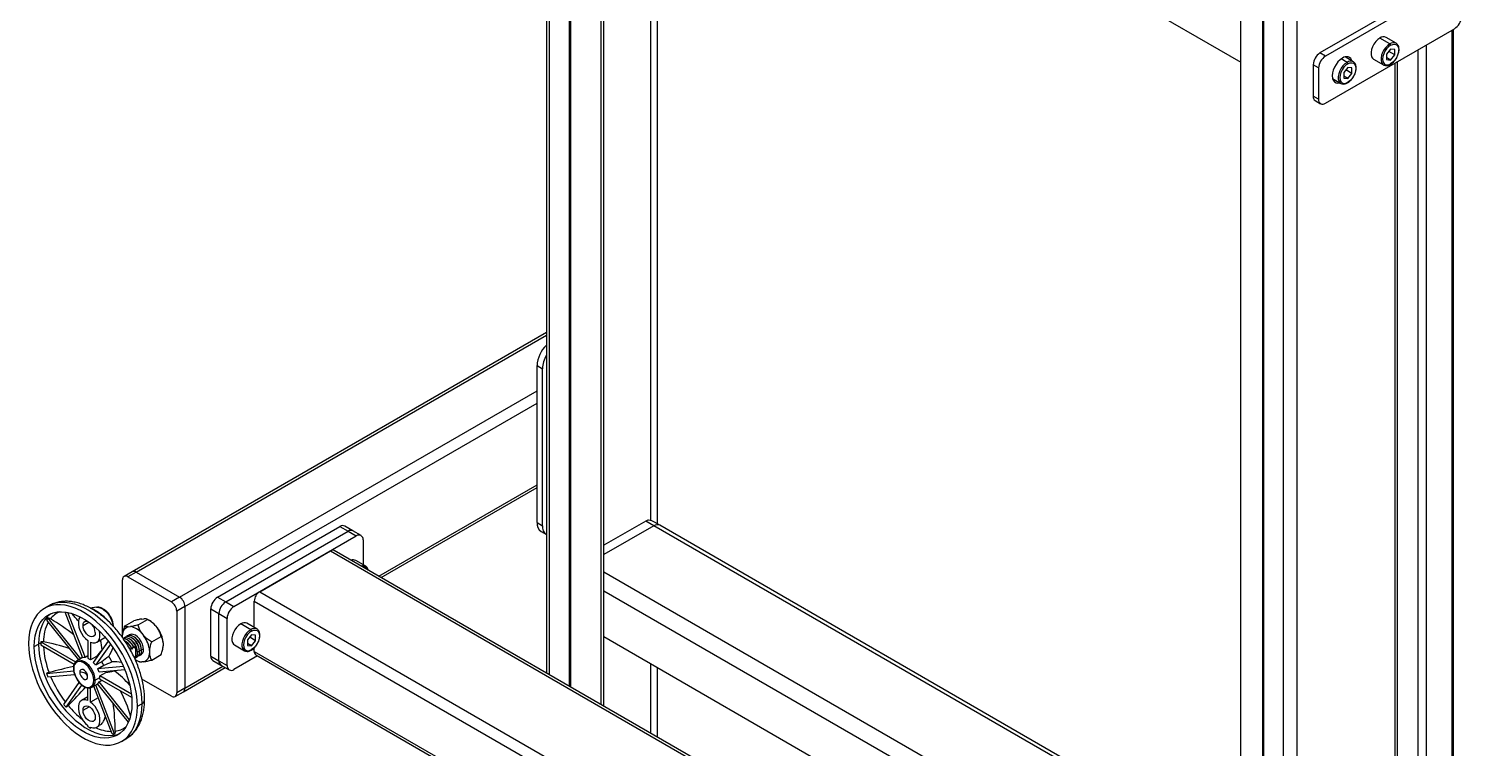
# Model space of a CAD drawing. Header units: millimetres. Extents: x 2 to 418, y 2 to 295.
# Drawn here: x 315.21 to 364.9, y 108.69 to 133.64 of the extents above; entities that cross this region are included whole.
import ezdxf

# ---------------------------------------------------------------- set-up
doc = ezdxf.new("R2010")
doc.units = ezdxf.units.MM

msp = doc.modelspace()

# ---------------------------------------------------------------- linework, layer by layer
at = {"color": 7, "linetype": 'Continuous', "lineweight": 25}
for p, q in [((333.16617, 225.87289), (333.16617, 111.30157)), ((335.06311, 110.20649), (335.06311, 224.77781)), ((335.15871, 110.1513), (335.15871, 224.72263)), ((357.24777, 104.46303), (357.24777, 219.03418)), ((335.15871, 145.2252), (357.24777, 132.47346)), ((364.47078, 135.37953), (359.99244, 132.79423)), ((364.65934, 135.27067), (360.181, 132.68538)), ((360.181, 131.0523), (364.65934, 133.63759)), ((362.41546, 133.10984), (362.06662, 133.31122)), ((362.63211, 133.13129), (362.28327, 133.33267)), ((364.62364, 102.74114), (364.62364, 133.61698)), ((360.181, 132.68538), (359.99244, 132.79423)), ((360.92307, 132.62114), (360.9075, 132.66449)), ((362.44374, 132.92825), (362.30232, 132.75232)), ((362.30232, 132.75232), (362.30232, 132.56375)), ((362.58516, 132.72703), (362.37809, 132.84657)), ((362.58516, 132.9156), (362.44374, 132.92825)), ((362.44374, 132.5511), (362.58516, 132.72703)), ((362.58516, 132.72703), (362.58516, 132.9156)), ((359.9453, 132.27713), (359.75674, 132.38598)), ((359.75674, 132.38598), (359.75674, 131.29726)), ((359.9453, 132.27713), (359.9453, 131.18841)), ((360.95882, 132.28873), (360.8174, 132.1128)), ((361.14718, 132.49177), (360.86217, 132.6563)), ((361.10024, 132.08751), (360.89316, 132.20705)), ((361.10024, 132.27608), (360.95882, 132.28873)), ((361.10024, 132.08751), (361.10024, 132.27608)), ((361.84997, 132.58209), (362.19881, 132.38071)), ((362.19881, 132.38071), (362.2052, 132.37724)), ((362.44374, 132.5511), (362.30232, 132.63274)), ((362.30232, 132.56375), (362.44374, 132.5511)), ((362.68279, 106.3636), (362.68279, 132.49655)), ((360.42887, 131.90573), (360.71388, 131.74119)), ((360.44445, 131.86238), (360.48978, 131.87057)), ((360.71388, 131.74119), (360.72027, 131.73772)), ((360.8174, 132.1128), (360.8174, 131.92423)), ((360.95882, 131.91158), (360.8174, 131.99322)), ((360.8174, 131.92423), (360.95882, 131.91158)), ((360.95882, 131.91158), (361.10024, 132.08751)), ((359.9453, 131.18841), (359.75674, 131.29726)), ((359.82578, 131.14465), (360.01435, 131.03579)), ((333.16617, 123.10849), (318.79978, 114.81495)), ((332.83954, 121.95911), (333.0281, 121.85025)), ((332.83954, 116.5155), (332.83954, 121.95911)), ((333.0281, 116.40665), (333.0281, 121.85025)), ((327.43354, 114.61095), (332.83954, 117.73176)), ((321.76153, 113.93083), (326.00417, 116.38005)), ((326.00417, 116.38005), (326.28701, 116.21677)), ((326.45367, 116.23327), (326.17082, 116.39655)), ((332.83954, 116.5155), (333.0281, 116.40665)), ((336.61077, 116.56964), (335.15871, 115.73138)), ((336.89362, 116.40636), (335.15871, 115.40482)), ((336.89362, 116.40636), (336.61077, 116.56964)), ((337.0936, 116.42616), (336.91646, 116.52842)), ((357.24777, 104.79141), (337.0936, 116.42616)), ((322.04437, 113.76755), (326.28701, 116.21677)), ((322.32722, 113.60426), (326.56986, 116.05349)), ((326.28701, 116.21677), (326.56986, 116.05349)), ((326.73651, 116.06999), (326.45367, 116.23327)), ((326.80556, 115.91738), (326.80556, 115.05692)), ((332.97764, 116.21027), (333.16617, 116.10143)), ((323.22288, 114.12132), (325.67419, 115.53643)), ((325.67419, 115.53643), (350.84719, 101.00436)), ((350.92529, 101.04945), (325.80751, 115.54963)), ((318.79978, 114.81495), (318.51694, 114.65167)), ((318.9331, 114.80175), (318.65026, 114.63847)), ((318.9331, 114.80175), (320.4416, 113.93092)), ((326.89964, 115.00261), (326.5508, 115.20399)), ((318.4617, 112.62281), (318.4617, 114.52958)), ((318.65026, 114.63847), (320.15876, 113.76763)), ((320.4416, 113.93092), (320.15876, 113.76763)), ((321.76153, 113.93083), (322.04437, 113.76755)), ((323.03432, 112.87983), (323.03432, 113.79472)), ((323.22288, 114.12132), (348.39589, 99.58926)), ((315.91376, 113.63392), (315.7614, 113.54597)), ((315.9068, 113.62986), (315.91376, 113.63392)), ((316.46493, 113.41982), (317.08182, 111.82985)), ((316.55475, 113.40606), (317.16347, 111.83715)), ((317.56708, 113.57925), (317.34552, 113.55402)), ((320.63016, 113.60432), (320.34732, 113.44103)), ((320.34732, 113.44103), (320.34732, 110.61036)), ((320.63016, 113.60432), (320.63016, 110.77364)), ((321.52583, 113.52258), (321.80867, 113.3593)), ((321.52583, 111.8895), (321.52583, 113.52258)), ((321.80867, 113.3593), (322.09151, 113.19602)), ((321.80867, 111.72622), (321.80867, 113.3593)), ((322.04437, 113.76755), (322.32722, 113.60426)), ((315.82817, 113.13546), (316.9394, 111.7531)), ((315.87531, 113.20253), (317.00843, 111.79294)), ((318.53241, 112.92508), (318.86239, 113.11557)), ((318.65777, 112.90179), (318.73703, 112.90888)), ((319.00381, 112.96723), (319.3338, 113.15772)), ((319.12918, 113.17392), (319.20844, 113.18101)), ((319.40459, 113.11684), (319.33389, 113.15767)), ((319.60058, 112.95463), (319.67984, 112.85603)), ((322.09151, 111.56293), (322.09151, 113.19602)), ((322.91176, 112.80406), (322.56292, 113.00544)), ((323.12841, 112.82552), (322.77957, 113.0269)), ((315.39757, 112.21619), (315.54993, 112.30415)), ((315.62664, 112.38331), (316.83766, 111.6842)), ((317.25962, 112.42388), (317.25962, 111.81139)), ((317.3539, 112.36945), (317.3539, 111.75696)), ((317.96945, 112.41073), (317.45005, 111.67171)), ((318.04894, 112.30608), (317.5317, 111.57014)), ((317.5734, 112.36684), (317.85481, 112.5293)), ((318.4617, 112.53435), (318.4617, 112.62281)), ((318.59138, 112.3863), (318.55603, 112.40671)), ((318.66209, 112.42712), (318.62674, 112.44753)), ((318.7328, 112.46794), (318.69745, 112.48836)), ((318.80351, 112.50876), (318.76816, 112.52918)), ((318.87422, 112.54958), (318.83887, 112.57)), ((318.93315, 112.59721), (318.90958, 112.61082)), ((319.12918, 112.68249), (319.20844, 112.5839)), ((319.47522, 112.3808), (319.8052, 112.5713)), ((319.87591, 112.35068), (319.87591, 112.24499)), ((322.94004, 112.62247), (322.79862, 112.44655)), ((322.79862, 112.44655), (322.79862, 112.25797)), ((322.94004, 112.24533), (322.79862, 112.32697)), ((323.08146, 112.42126), (322.87439, 112.5408)), ((323.08146, 112.60983), (322.94004, 112.62247)), ((322.94004, 112.24533), (323.08146, 112.42126)), ((323.08146, 112.42126), (323.08146, 112.60983)), ((335.15871, 112.56357), (353.21927, 102.13743)), ((315.62664, 112.27444), (316.78685, 111.60467)), ((317.08009, 111.83431), (316.87929, 111.71839)), ((317.25962, 111.89265), (317.16347, 111.83715)), ((317.56603, 111.87943), (317.3539, 111.75696)), ((318.87418, 111.87169), (318.86567, 111.8502)), ((318.88542, 111.80922), (318.90953, 111.82327)), ((318.90953, 112.25534), (318.90953, 111.82327)), ((318.98024, 111.99848), (318.98024, 112.0393)), ((319.05095, 112.0393), (318.98024, 112.0393)), ((319.05095, 112.0393), (319.05095, 112.08012)), ((319.12167, 112.08012), (319.05095, 112.08012)), ((319.12167, 112.08012), (319.12167, 112.12095)), ((319.19238, 112.12095), (319.12167, 112.12095)), ((319.19238, 112.12095), (319.19238, 112.14816)), ((319.40451, 112.07854), (319.40451, 111.97285)), ((319.47522, 111.75223), (319.8052, 111.94273)), ((321.52583, 111.8895), (321.80867, 111.72622)), ((323.14479, 111.8988), (322.32722, 111.42682)), ((322.34627, 112.27632), (322.69511, 112.07494)), ((322.69511, 112.07494), (322.7015, 112.07147)), ((322.79862, 112.25797), (322.94004, 112.24533)), ((323.03432, 112.05277), (323.03432, 112.17437)), ((323.08956, 111.93068), (346.66251, 98.3223)), ((315.82817, 111.28961), (316.77015, 111.37384)), ((316.87929, 111.71839), (316.87163, 111.71371)), ((317.74383, 111.6926), (317.5317, 111.57014)), ((317.60208, 111.44823), (317.81421, 111.57069)), ((318.49797, 111.52833), (317.60208, 111.44823)), ((318.54885, 111.40717), (317.64922, 111.32673)), ((317.67498, 111.20083), (317.88712, 111.32329)), ((318.93303, 111.75096), (319.00373, 111.71013)), ((319.20844, 111.69388), (319.12918, 111.68679)), ((320.57492, 110.65155), (322.02493, 111.48862)), ((321.59488, 111.73688), (321.87772, 111.5736)), ((321.80867, 111.72622), (322.09151, 111.56293)), ((321.87772, 111.5736), (322.16056, 111.41032)), ((315.87531, 111.16811), (316.80127, 111.25091)), ((316.42588, 110.2145), (316.9603, 110.97488)), ((316.50753, 110.11293), (317.0508, 110.88592)), ((317.40425, 110.80904), (317.60509, 110.92499)), ((317.40425, 110.80904), (317.4119, 110.81373)), ((318.10599, 109.19015), (317.46441, 110.84377)), ((317.513, 111.04941), (317.67799, 111.14466)), ((318.18764, 109.19745), (317.53343, 110.88362)), ((318.67053, 109.59959), (317.60208, 110.92873)), ((317.64922, 110.9958), (317.74538, 111.05131)), ((318.70351, 109.68427), (317.64922, 110.9958)), ((318.77177, 110.56767), (317.67498, 111.20083)), ((318.78365, 110.45194), (317.67498, 111.09196)), ((320.15876, 110.50147), (319.13797, 111.09076)), ((317.25962, 110.4778), (317.04011, 110.35108)), ((317.25962, 110.34848), (317.25962, 110.78551)), ((317.3539, 110.29405), (317.3539, 110.79025)), ((317.61844, 110.44677), (317.3539, 110.29405)), ((320.29208, 110.48827), (320.57492, 110.65155)), ((320.63016, 110.77364), (320.34732, 110.61036)), ((318.98024, 110.14796), (319.13261, 110.23592)), ((317.25962, 109.44604), (317.25962, 109.48433)), ((317.3539, 109.39162), (317.3539, 109.4299)), ((317.5734, 109.4273), (317.65439, 109.47405)), ((318.42785, 108.92704), (318.58021, 109.015)), ((318.58717, 109.01906), (318.58021, 109.015))]:
    msp.add_line(p, q, dxfattribs=at)
at = {"color": 8, "linetype": 'Continuous', "lineweight": 25}
for p, q in [((333.2638, 225.81653), (333.2638, 111.24521)), ((333.95029, 225.42023), (333.95029, 110.84891)), ((333.9948, 225.39454), (333.9948, 110.82321)), ((359.19105, 220.15602), (359.19105, 107.49027)), ((358.71965, 219.88388), (358.71965, 105.31273)), ((357.99581, 219.46602), (357.99581, 104.89487)), ((358.03316, 219.48758), (358.03316, 104.91643)), ((336.77576, 144.29169), (336.77576, 116.58774)), ((337.01147, 144.15563), (337.01147, 116.47358)), ((364.56506, 133.58316), (364.56506, 102.7489)), ((363.38655, 132.90282), (363.38655, 105.73959)), ((363.66939, 133.0661), (363.66939, 102.25526)), ((360.93053, 132.47032), (360.7259, 132.58845)), ((362.58516, 132.44019), (362.58516, 106.41996)), ((318.9331, 114.80175), (333.16617, 123.01832)), ((320.4416, 113.93092), (332.83954, 121.08809)), ((320.63016, 113.60432), (332.83954, 120.65264)), ((327.35541, 114.65605), (332.83954, 117.82197)), ((357.24777, 104.65615), (336.89362, 116.40636)), ((355.15229, 103.25334), (335.15871, 114.79539)), ((323.03432, 113.79472), (348.01873, 99.37153)), ((354.58656, 102.92675), (335.15871, 114.14221)), ((317.09463, 112.9512), (317.29496, 113.06685)), ((323.03432, 112.05277), (346.71466, 98.3824)), ((320.63016, 110.77364), (321.9468, 111.53372)), ((336.77576, 111.63006), (336.77576, 109.21779)), ((337.01147, 111.49399), (337.01147, 109.08173)), ((317.09463, 110.01165), (317.30679, 110.13413))]:
    msp.add_line(p, q, dxfattribs=at)
at = {"color": 7, "linetype": 'Continuous', "lineweight": 25, "flags": 128}
for points in [[(362.06662, 133.31122), (361.99329, 133.2586), (361.92422, 133.18848), (361.86343, 133.10493), (361.81444, 133.01281), (361.78012, 132.91746), (361.76244, 132.82443), (361.76244, 132.73913), (361.78012, 132.66652), (361.81444, 132.6108), (361.84997, 132.58209)], [(362.44374, 133.06085), (362.37176, 133.00835), (362.30468, 132.93754), (362.24707, 132.85324), (362.20287, 132.76121), (362.17509, 132.66771), (362.16561, 132.57911), (362.17509, 132.50146), (362.20287, 132.44004), (362.24707, 132.39904), (362.30468, 132.38125), (362.37176, 132.38789), (362.44374, 132.4185)], [(362.44374, 133.06085), (362.51573, 133.09146), (362.58281, 133.0981), (362.64041, 133.08031), (362.68461, 133.03931), (362.71239, 132.97789), (362.72187, 132.90023), (362.71239, 132.81164), (362.68461, 132.71814), (362.64041, 132.6261), (362.58281, 132.54181), (362.51573, 132.471), (362.44374, 132.4185)], [(360.77025, 132.61728), (360.69158, 132.56163), (360.61685, 132.48829), (360.54982, 132.40095), (360.49384, 132.30399), (360.45171, 132.20226), (360.42557, 132.10087), (360.4167, 132.00491), (360.42557, 131.91917), (360.45171, 131.84798), (360.49384, 131.79488), (360.54982, 131.76255), (360.61685, 131.75261), (360.67834, 131.76171)], [(360.95882, 132.42133), (360.88683, 132.36883), (360.81975, 132.29802), (360.76215, 132.21372), (360.71795, 132.12169), (360.69017, 132.02819), (360.68069, 131.93959), (360.69017, 131.86194), (360.71795, 131.80052), (360.76215, 131.75952), (360.81975, 131.74173), (360.88683, 131.74837), (360.95882, 131.77898)], [(360.95882, 132.42133), (361.0308, 132.45194), (361.09788, 132.45858), (361.15548, 132.44079), (361.19968, 132.39979), (361.22747, 132.33837), (361.23695, 132.26071), (361.22747, 132.17212), (361.19968, 132.07862), (361.15548, 131.98658), (361.09788, 131.90229), (361.0308, 131.83148), (360.95882, 131.77898)], [(318.98024, 110.14796), (318.97171, 110.35987), (318.94617, 110.57971), (318.90386, 110.80551), (318.84517, 111.03521), (318.77063, 111.26673), (318.68091, 111.49798), (318.57682, 111.72685), (318.45931, 111.95129), (318.32944, 112.16926), (318.18839, 112.37878), (318.03744, 112.57795), (317.87794, 112.76498), (317.71135, 112.93816), (317.53918, 113.09593), (317.36298, 113.23687), (317.18435, 113.35968), (317.0049, 113.46327), (316.82627, 113.5467), (316.65007, 113.6092), (316.4779, 113.65022), (316.31131, 113.66937), (316.15182, 113.6665), (316.00086, 113.64161), (315.85981, 113.59495), (315.72994, 113.52693), (315.61243, 113.43816), (315.50834, 113.32946), (315.41862, 113.2018), (315.34408, 113.05635), (315.28539, 112.89441), (315.24308, 112.71746), (315.21755, 112.5271), (315.20901, 112.32505)], [(315.39757, 112.21619), (315.40628, 112.40943), (315.43231, 112.59062), (315.4754, 112.75792), (315.5351, 112.90961), (315.61081, 113.04414), (315.70174, 113.16011), (315.80697, 113.25634), (315.92541, 113.33185), (316.05585, 113.38586), (316.19694, 113.41781), (316.34725, 113.42738), (316.50523, 113.41447), (316.66925, 113.3792), (316.83764, 113.32195), (317.00867, 113.24331), (317.18058, 113.14407), (317.35161, 113.02525), (317.52, 112.88808), (317.68402, 112.73396), (317.842, 112.56448), (317.99231, 112.38137), (318.1334, 112.18651), (318.26384, 111.9819), (318.38228, 111.76965), (318.48751, 111.55192), (318.57844, 111.33096), (318.65415, 111.10903), (318.71385, 110.8884), (318.75694, 110.67135), (318.78298, 110.4601), (318.79168, 110.25681)], [(317.56708, 113.57925), (317.57223, 113.57977), (317.57518, 113.58002)], [(316.99292, 113.25139), (316.98643, 113.24349), (316.95042, 113.17703), (316.93196, 113.09342), (316.93196, 112.99678), (316.95042, 112.89186), (316.98643, 112.78383), (317.03821, 112.67801), (317.10322, 112.57962), (317.17826, 112.49349), (317.25962, 112.42388)], [(317.09463, 112.9512), (317.10322, 113.01525), (317.1283, 113.0642), (317.16784, 113.09406), (317.21864, 113.10244), (317.25175, 113.09708)], [(317.51889, 112.70628), (317.5103, 112.64222), (317.48521, 112.59328), (317.44568, 112.56341), (317.39488, 112.55504), (317.33695, 112.56884), (317.27657, 112.6037), (317.21864, 112.65678), (317.16784, 112.7238), (317.1283, 112.79932), (317.10322, 112.87722), (317.09463, 112.9512)], [(322.56292, 113.00544), (322.48959, 112.95283), (322.42052, 112.88271), (322.35973, 112.79916), (322.31075, 112.70703), (322.27642, 112.61169), (322.25874, 112.51866), (322.25874, 112.43336), (322.27642, 112.36075), (322.31075, 112.30503), (322.34627, 112.27632)], [(322.94004, 112.75507), (323.01203, 112.78569), (323.07911, 112.79233), (323.13671, 112.77454), (323.18091, 112.73354), (323.20869, 112.67212), (323.21817, 112.59446), (323.20869, 112.50587), (323.18091, 112.41236), (323.13671, 112.32033), (323.07911, 112.23604), (323.01203, 112.16523), (322.94004, 112.11273)], [(315.20901, 112.32505), (315.21755, 112.11314), (315.24308, 111.89329), (315.28539, 111.6675), (315.34408, 111.4378), (315.41862, 111.20628), (315.50834, 110.97503), (315.61243, 110.74615), (315.72994, 110.52171), (315.85981, 110.30375), (316.00086, 110.09423), (316.15182, 109.89505), (316.31131, 109.70803), (316.4779, 109.53485), (316.65007, 109.37707), (316.82627, 109.23614), (317.0049, 109.11332), (317.18435, 109.00973), (317.36298, 108.92631), (317.53918, 108.86381), (317.71135, 108.82279), (317.87794, 108.80363), (318.03744, 108.80651), (318.18839, 108.83139), (318.32944, 108.87806), (318.45931, 108.94608), (318.57682, 109.03484), (318.68091, 109.14355), (318.77063, 109.2712), (318.84517, 109.41666), (318.90386, 109.5786), (318.94617, 109.75555), (318.97171, 109.94591), (318.98024, 110.14796)], [(317.3539, 112.36945), (317.43526, 112.34513), (317.51029, 112.34462), (317.5753, 112.36796), (317.62709, 112.41399), (317.66309, 112.48044), (317.68155, 112.56405), (317.68155, 112.6607), (317.66659, 112.75135)], [(318.90953, 112.25534), (318.86542, 112.32752), (318.81377, 112.39228), (318.75692, 112.44671), (318.6974, 112.48838), (318.63788, 112.51543), (318.58103, 112.52664), (318.52939, 112.5215), (318.48527, 112.50026)], [(318.83882, 112.21452), (318.7947, 112.2867), (318.74306, 112.35146), (318.68621, 112.40589), (318.62669, 112.44756), (318.56717, 112.47461), (318.51032, 112.48582), (318.4976, 112.48608)], [(319.05095, 112.0393), (319.04132, 112.1294), (319.01306, 112.22449), (318.96811, 112.31808), (318.90953, 112.4038), (318.84132, 112.47581), (318.76811, 112.5292), (318.69491, 112.56033), (318.62669, 112.56708), (318.56811, 112.549), (318.53592, 112.52314)], [(319.12167, 112.08012), (319.11203, 112.17022), (319.08377, 112.26531), (319.03882, 112.3589), (318.98024, 112.44462), (318.91203, 112.51663), (318.83882, 112.57002), (318.76562, 112.60115), (318.6974, 112.60791), (318.63882, 112.58982), (318.60663, 112.56396)], [(319.19238, 112.12095), (319.18274, 112.21104), (319.15448, 112.30613), (319.10953, 112.39972), (319.05095, 112.48544), (318.98274, 112.55745), (318.90953, 112.61084), (318.83633, 112.64197), (318.76811, 112.64873), (318.70953, 112.63064), (318.67734, 112.60478)], [(322.94004, 112.75507), (322.86806, 112.70257), (322.80098, 112.63177), (322.74338, 112.54747), (322.69918, 112.45544), (322.67139, 112.36194), (322.66191, 112.27334), (322.67139, 112.19569), (322.69918, 112.13427), (322.74338, 112.09326), (322.80098, 112.07548), (322.86806, 112.08212), (322.94004, 112.11273)], [(318.79168, 110.25681), (318.78298, 110.06358), (318.75694, 109.88238), (318.71385, 109.71508), (318.65415, 109.56339), (318.57844, 109.42887), (318.48751, 109.3129), (318.38228, 109.21666), (318.26384, 109.14115), (318.1334, 109.08715), (317.99231, 109.0552), (317.842, 109.04563), (317.68402, 109.05854), (317.52, 109.0938), (317.35161, 109.15105), (317.18058, 109.2297), (317.00867, 109.32894), (316.83764, 109.44776), (316.66925, 109.58493), (316.50523, 109.73904), (316.34725, 109.90853), (316.19694, 110.09164), (316.05585, 110.2865), (315.92541, 110.4911), (315.80697, 110.70336), (315.70174, 110.92108), (315.61081, 111.14205), (315.5351, 111.36398), (315.4754, 111.5846), (315.43231, 111.80165), (315.40628, 112.01291), (315.39757, 112.21619)], [(317.56603, 111.87943), (317.57838, 111.87023), (317.58562, 111.86461)], [(317.46586, 111.04941), (317.45714, 111.14378), (317.43143, 111.24347), (317.39001, 111.34351), (317.33496, 111.43885), (317.26904, 111.52474), (317.19556, 111.59685), (317.1182, 111.65158), (317.04083, 111.68617), (316.96735, 111.6989), (316.90143, 111.68912), (316.84638, 111.65733), (316.80496, 111.60512), (316.77925, 111.53511), (316.77054, 111.45081)], [(316.77054, 111.45081), (316.77925, 111.35644), (316.80496, 111.25674), (316.84638, 111.15671), (316.90143, 111.06137), (316.96735, 110.97548), (317.04083, 110.90337), (317.1182, 110.84864), (317.19556, 110.81405), (317.26904, 110.80132), (317.33496, 110.8111), (317.39001, 110.84289), (317.43143, 110.8951), (317.45714, 110.96511), (317.46586, 111.04941)], [(317.25513, 111.17106), (317.24687, 111.22991), (317.22309, 111.29119), (317.18666, 111.34752), (317.14197, 111.3921), (317.09442, 111.41956), (317.04973, 111.42657), (317.0133, 111.4123), (316.98952, 111.37847), (316.98127, 111.32916)], [(316.98127, 111.32916), (316.98952, 111.27031), (317.0133, 111.20903), (317.04973, 111.1527), (317.09442, 111.10812), (317.14197, 111.08066), (317.18666, 111.07365), (317.22309, 111.08792), (317.24687, 111.12175), (317.25513, 111.17106)], [(317.88407, 111.34773), (317.88532, 111.33859), (317.88712, 111.32329)], [(317.25962, 110.34848), (317.17826, 110.3728), (317.10322, 110.37331), (317.03821, 110.34997), (316.98643, 110.30394), (316.95042, 110.23749), (316.93196, 110.15388), (316.93196, 110.05723), (316.95042, 109.95231), (316.98643, 109.84428), (317.03821, 109.73847), (317.10322, 109.64007), (317.17826, 109.55395), (317.25962, 109.48433)], [(317.09463, 110.01165), (317.10322, 110.07571), (317.1283, 110.12465), (317.16784, 110.15452), (317.21864, 110.16289), (317.27657, 110.14909), (317.33695, 110.11423), (317.39488, 110.06114), (317.44568, 109.99413), (317.48521, 109.91861), (317.5103, 109.8407), (317.51889, 109.76673)], [(317.51889, 109.76673), (317.5103, 109.70268), (317.48521, 109.65373), (317.44568, 109.62387), (317.39488, 109.61549), (317.33695, 109.62929), (317.27657, 109.66415), (317.21864, 109.71724), (317.16784, 109.78426), (317.1283, 109.85978), (317.10322, 109.93768), (317.09463, 110.01165)], [(317.3539, 109.4299), (317.43526, 109.40558), (317.51029, 109.40507), (317.5753, 109.42841), (317.62709, 109.47444), (317.66309, 109.5409), (317.68155, 109.6245), (317.68155, 109.72115), (317.66309, 109.82607), (317.62709, 109.9341), (317.5753, 110.03992), (317.51029, 110.13831), (317.43526, 110.22444), (317.3539, 110.29405)]]:
    msp.add_lwpolyline(points, dxfattribs=at)
at = {"color": 8, "linetype": 'Continuous', "lineweight": 25, "flags": 128}
for points in [[(362.41546, 133.10984), (362.34213, 133.05722), (362.27306, 132.9871), (362.21227, 132.90355), (362.16328, 132.81143), (362.12896, 132.71608), (362.11128, 132.62305), (362.11128, 132.53775), (362.12896, 132.46514), (362.16328, 132.40942), (362.19881, 132.38071)], [(360.93053, 132.47032), (360.8572, 132.4177), (360.78814, 132.34758), (360.72734, 132.26403), (360.67836, 132.17191), (360.64403, 132.07656), (360.62635, 131.98353), (360.62635, 131.89823), (360.64403, 131.82562), (360.67836, 131.7699), (360.71388, 131.74119)], [(315.97333, 113.35481), (315.95933, 113.3443), (315.85411, 113.24807), (315.76317, 113.13209), (315.68747, 112.99757), (315.62776, 112.84588), (315.58467, 112.67858), (315.55864, 112.49738), (315.54993, 112.30415)], [(315.91376, 113.63392), (316.01217, 113.68291), (316.15322, 113.72957), (316.30418, 113.75445), (316.46368, 113.75733), (316.63026, 113.73817), (316.80244, 113.69716), (316.97864, 113.63466), (317.15727, 113.55123), (317.33671, 113.44764), (317.51534, 113.32482), (317.69154, 113.18389), (317.86371, 113.02612), (318.0303, 112.85293), (318.1898, 112.66591), (318.34076, 112.46673), (318.48181, 112.25722), (318.61168, 112.03925), (318.72919, 111.81481), (318.83327, 111.58593), (318.92299, 111.35469), (318.99754, 111.12316), (319.05623, 110.89347), (319.09853, 110.66767), (319.12407, 110.44782), (319.13261, 110.23592)], [(317.57518, 113.58002), (317.6446, 113.5752), (317.7221, 113.54949), (317.80133, 113.50375), (317.87883, 113.43999), (317.95121, 113.36099), (318.01531, 113.27021), (318.06832, 113.17162), (318.10794, 113.06951), (318.13242, 112.96837), (318.13711, 112.93476)], [(322.91176, 112.80406), (322.83843, 112.75145), (322.76936, 112.68133), (322.70857, 112.59778), (322.65958, 112.50565), (322.62526, 112.41031), (322.60758, 112.31728), (322.60758, 112.23198), (322.62526, 112.15936), (322.65958, 112.10365), (322.69511, 112.07494)], [(315.54993, 112.30415), (315.55864, 112.10086), (315.58467, 111.88961), (315.62776, 111.67256), (315.68747, 111.45194), (315.76317, 111.23), (315.85411, 111.00904), (315.95933, 110.79131), (316.07777, 110.57906), (316.20821, 110.37445), (316.34931, 110.17959), (316.49962, 109.99648), (316.65759, 109.827), (316.82162, 109.67288), (316.99001, 109.53571), (317.16103, 109.4169), (317.33294, 109.31766), (317.50397, 109.23901), (317.67236, 109.18176), (317.83639, 109.1465), (317.99436, 109.13359), (318.14467, 109.14315), (318.28577, 109.1751), (318.36829, 109.20616)], [(317.513, 111.04941), (317.50369, 111.15017), (317.47623, 111.25663), (317.43201, 111.36344), (317.37323, 111.46526), (317.30284, 111.55696), (317.22437, 111.63396), (317.14177, 111.6924), (317.05916, 111.72934), (316.9807, 111.74293), (316.91031, 111.73249), (316.87929, 111.71839)], [(319.13261, 110.23592), (319.12407, 110.03387), (319.09853, 109.8435), (319.05623, 109.66655), (318.99754, 109.50462), (318.92299, 109.35916), (318.83327, 109.2315), (318.72919, 109.1228), (318.61168, 109.03404), (318.58717, 109.01906)]]:
    msp.add_lwpolyline(points, dxfattribs=at)
at = {"color": 7, "linetype": 'Continuous', "lineweight": 25}
for centre, radius, start, end in [((364.38331, 134.06912), 0.51227, 302.605478, 357.394522), ((362.19266, 133.14307), 0.21014, 64.45706, 126.853399), ((360.26847, 132.3627), 0.51227, 122.605478, 177.394522), ((360.45704, 132.25384), 0.51227, 122.605478, 177.394522), ((360.907, 132.45441), 0.21266, 15.792663, 130.017671), ((362.38233, 133.05805), 0.06147, 2.605478, 57.394522), ((360.89741, 132.41853), 0.06147, 2.605478, 57.394522), ((359.92007, 131.27923), 0.16433, 173.701152, 234.986667), ((360.08899, 131.1651), 0.14557, 170.785963, 309.203285), ((333.88811, 121.9032), 1.05007, 133.434308, 176.948218), ((333.98941, 121.81741), 0.96187, 148.856272, 178.043501), ((326.10181, 116.24376), 0.16766, 65.692881, 125.617577), ((333.16621, 116.47944), 0.32865, 173.701152, 234.986667), ((333.34522, 116.36627), 0.31968, 172.74417, 235.943649), ((336.7579, 116.3238), 0.2865, 100.629808, 120.899809), ((337.01078, 116.24281), 0.20119, 65.692881, 125.617577), ((326.38465, 116.08048), 0.16766, 65.692881, 125.617577), ((326.66187, 115.94068), 0.14557, 350.785963, 129.203285), ((325.7523, 115.42739), 0.13413, 65.692881, 125.617577), ((318.85499, 114.69272), 0.13413, 54.382423, 114.307119), ((326.46558, 115.03537), 0.18893, 63.186618, 111.983567), ((318.57665, 114.54823), 0.11646, 50.796715, 189.214037), ((320.22077, 113.58569), 0.40981, 2.605478, 57.394522), ((322.03757, 113.49929), 0.51227, 122.605478, 177.394522), ((323.44371, 113.77609), 0.40981, 122.605478, 177.394522), ((313.14173, 110.0406), 4.86957, 38.882317, 43.172843), ((319.93793, 113.42241), 0.40981, 2.605478, 57.394522), ((322.32041, 113.33601), 0.51227, 122.605478, 177.394522), ((322.60325, 113.17273), 0.51227, 122.605478, 177.394522), ((316.63416, 112.61909), 0.95721, 142.445007, 147.35365), ((312.73698, 107.55136), 6.48445, 51.512671, 60.168198), ((317.05684, 112.6841), 0.46258, 2.748348, 38.882592), ((318.748, 112.62999), 0.28639, 108.363416, 181.435241), ((318.64575, 112.29792), 0.61774, 38.503022, 81.502354), ((318.97908, 112.40321), 0.83086, 41.5806, 59.194362), ((318.83579, 112.23784), 1.04622, 6.191654, 36.219706), ((322.68896, 112.83729), 0.21014, 64.45706, 126.853399), ((322.87863, 112.75228), 0.06147, 2.605478, 57.394522), ((315.65508, 112.11338), 0.21783, 97.676085, 118.861837), ((317.82024, 112.32945), 2.19425, 178.593387, 180.004982), ((317.9145, 112.32945), 2.28852, 180.004777, 181.377336), ((314.34071, 105.05432), 7.45603, 72.226013, 79.335302), ((314.13774, 111.67229), 3.6455, 6.7897, 12.168272), ((318.24321, 111.90897), 0.58789, 26.763961, 57.851933), ((318.30272, 111.93508), 0.53566, 20.79847, 57.391995), ((318.37343, 111.9759), 0.53566, 20.79847, 57.391995), ((318.44966, 112.01875), 0.53099, 2.218958, 57.775666), ((318.52037, 112.05957), 0.53099, 2.218958, 57.775666), ((318.59108, 112.10039), 0.53099, 2.218958, 57.775666), ((318.36439, 111.9657), 1.04622, 6.191654, 36.219706), ((317.14122, 111.62581), 0.21251, 83.988758, 106.230278), ((317.06133, 111.35903), 0.49391, 53.675517, 66.32986), ((318.46273, 111.30627), 1.06422, 132.313538, 147.41365), ((319.69583, 109.339), 3.05773, 124.033285, 129.671294), ((316.02007, 113.04162), 2.28576, 329.251661, 337.87026), ((318.41532, 111.98113), 0.56519, 1.75989, 29.023742), ((318.77082, 111.98112), 0.21014, 311.306624, 4.739022), ((318.87329, 112.01193), 0.17976, 288.252762, 8.759167), ((318.944, 112.05275), 0.17976, 288.252762, 8.759167), ((319.01471, 112.09357), 0.17976, 288.252762, 8.759167), ((319.11821, 111.96568), 0.28639, 288.363416, 1.435241), ((321.68916, 111.87147), 0.16433, 173.701152, 234.986667), ((323.16499, 112.03835), 0.13146, 173.701152, 234.986667), ((319.7438, 97.19996), 14.6294, 101.719663, 105.169821), ((316.99522, 110.94139), 0.38802, 62.042788, 92.060327), ((316.83316, 111.09221), 0.84639, 34.379221, 43.209923), ((316.83885, 111.08221), 0.84646, 16.790579, 25.62078), ((316.9967, 111.17997), 0.90609, 25.544764, 34.455236), ((316.75126, 114.43972), 3.05961, 290.329246, 295.96381), ((317.83912, 112.38643), 1.06422, 272.585143, 287.713224), ((318.12106, 109.40294), 2.28618, 82.143801, 90.759228), ((316.20121, 108.70827), 3.32067, 40.752031, 53.491616), ((319.17226, 112.15544), 0.47062, 235.269695, 264.747813), ((321.96723, 111.70603), 0.15984, 172.74417, 235.943649), ((321.97201, 111.70819), 0.16433, 173.701152, 234.986667), ((322.23521, 111.53962), 0.14557, 170.785963, 309.203285), ((319.4347, 112.61901), 3.84375, 200.234312, 202.177047), ((306.26757, 120.54322), 14.62247, 314.833829, 318.284209), ((317.48943, 111.0949), 0.05123, 242.609672, 297.390328), ((317.45502, 111.08219), 0.21255, 313.780141, 336.018516), ((317.1354, 111.14379), 0.54259, 0.091164, 6.033776), ((317.22953, 111.14379), 0.44846, 353.36235, 0.110302), ((313.89508, 108.34602), 5.06781, 16.92048, 27.371682), ((320.23236, 110.59171), 0.11646, 230.796715, 9.214037), ((320.50331, 110.75749), 0.12787, 304.056351, 7.25583), ((320.49949, 110.75922), 0.13146, 305.013333, 6.298848), ((319.46182, 112.57138), 3.84342, 217.823149, 219.765994), ((311.72472, 109.30519), 6.48414, 359.831563, 8.487741), ((318.42659, 111.35865), 2.24051, 238.610591, 241.394786), ((318.06166, 110.14613), 0.95701, 272.654845, 277.564191)]:
    msp.add_arc(centre, radius, start, end, dxfattribs=at)
at = {"color": 8, "linetype": 'Continuous', "lineweight": 25}
for centre, radius, start, end in [((362.54137, 132.94209), 0.20975, 64.068448, 126.891714), ((361.05644, 132.30257), 0.20975, 64.068448, 126.891714), ((362.42472, 132.41608), 0.01918, 304.04042, 7.257429), ((360.93979, 131.77656), 0.01918, 304.04042, 7.257429), ((326.81436, 114.83432), 0.1886, 62.779384, 112.002729), ((326.8355, 114.82618), 0.14419, 21.337625, 98.667751), ((316.59548, 112.6966), 0.79419, 113.305176, 142.820427), ((317.1675, 112.38806), 1.44698, 152.235098, 180.257422), ((323.03767, 112.63631), 0.20975, 64.068448, 126.891714), ((318.76178, 112.40102), 3.04474, 183.425182, 200.804451), ((322.92102, 112.11031), 0.01918, 304.04042, 7.257429), ((316.77671, 111.46555), 0.01598, 184.044226, 247.262182), ((319.62675, 112.69827), 3.95928, 202.600275, 217.39952), ((317.11318, 111.1539), 0.14507, 13.098271, 63.848463), ((317.25308, 111.02138), 0.26143, 307.410672, 6.155312), ((319.06359, 110.38849), 0.16746, 294.338833, 354.356112), ((319.05085, 112.20905), 3.20343, 219.448729, 231.663115), ((318.11418, 110.63984), 1.36263, 244.580061, 268.224649), ((318.10945, 110.07404), 0.79415, 277.189542, 306.690018)]:
    msp.add_arc(centre, radius, start, end, dxfattribs=at)
at = {"color": 7, "linetype": 'Continuous', "lineweight": 25}
msp.add_ellipse((336.51649, 116.29745), major_axis=(0.56569, 0), ratio=0.57738155, start_param=0.78547943, end_param=1.23095942, dxfattribs=at)
for points, knots in [([(362.43546, 132.40019), (362.44779, 132.40783), (362.48336, 132.42986), (362.54003, 132.47893), (362.6012, 132.54947), (362.65354, 132.63007), (362.6946, 132.71655), (362.72242, 132.80503), (362.73543, 132.89154), (362.73258, 132.97246), (362.71329, 133.04086), (362.68061, 133.09635), (362.64868, 133.11876), (362.63288, 133.12985)], [0, 0, 0, 0, 0.05135661, 0.14806846, 0.24459471, 0.34091923, 0.43725052, 0.53380811, 0.63085381, 0.72864709, 0.82706381, 0.91440165, 1, 1, 1, 1]), ([(360.95053, 131.76067), (360.96287, 131.76831), (360.99844, 131.79034), (361.05511, 131.83941), (361.11628, 131.90995), (361.16861, 131.99055), (361.20968, 132.07703), (361.2375, 132.16551), (361.25051, 132.25202), (361.24765, 132.33294), (361.22836, 132.40134), (361.19569, 132.45683), (361.16376, 132.47924), (361.14796, 132.49033)], [0, 0, 0, 0, 0.05135661, 0.14806846, 0.24459471, 0.34091923, 0.43725052, 0.53380811, 0.63085381, 0.72864709, 0.82706381, 0.91440165, 1, 1, 1, 1]), ([(362.20677, 132.37729), (362.22387, 132.37012), (362.25951, 132.35518), (362.32219, 132.35655), (362.38188, 132.37199), (362.41979, 132.39194), (362.43546, 132.40019)], [0, 0, 0, 0, 0.25089085, 0.52271698, 0.80282123, 1, 1, 1, 1]), ([(360.72184, 131.73777), (360.73895, 131.7306), (360.77459, 131.71566), (360.83727, 131.71703), (360.89696, 131.73247), (360.93487, 131.75242), (360.95053, 131.76067)], [0, 0, 0, 0, 0.25089085, 0.52271698, 0.80282123, 1, 1, 1, 1]), ([(326.99028, 114.86683), (326.98659, 114.88262), (326.97784, 114.91999), (326.94782, 114.96746), (326.91611, 114.99001), (326.90042, 115.00117)], [0, 0, 0, 0, 0.269765056, 0.638555061, 1, 1, 1, 1]), ([(319.23024, 110.37198), (319.22976, 110.40865), (319.2284, 110.51367), (319.21358, 110.69176), (319.18108, 110.90645), (319.13305, 111.124), (319.07037, 111.34265), (318.99359, 111.56085), (318.90345, 111.77699), (318.80069, 111.98952), (318.68611, 112.19692), (318.56058, 112.39765), (318.42499, 112.59025), (318.28028, 112.77326), (318.12742, 112.9453), (317.96739, 113.10504), (317.80116, 113.25119), (317.62973, 113.3825), (317.45412, 113.49774), (317.27542, 113.59567), (317.0949, 113.67501), (316.9141, 113.73458), (316.73485, 113.7733), (316.55919, 113.79056), (316.38938, 113.78603), (316.22716, 113.76068), (316.07552, 113.71338), (315.96817, 113.66818), (315.91551, 113.63354), (315.90602, 113.62729)], [0, 0, 0, 0, 0.02110662, 0.06045214, 0.09973394, 0.13894263, 0.17806521, 0.21710658, 0.25608171, 0.29501092, 0.33391731, 0.37282534, 0.41175478, 0.45072833, 0.48977164, 0.52890959, 0.56816463, 0.60755361, 0.64708188, 0.68673363, 0.72645079, 0.76608761, 0.80545516, 0.84432143, 0.88247088, 0.91978187, 0.95627668, 0.99211818, 1, 1, 1, 1]), ([(318.15419, 112.90634), (318.15365, 112.92414), (318.15214, 112.97398), (318.13631, 113.05884), (318.10324, 113.15846), (318.05617, 113.25498), (317.99718, 113.34492), (317.92801, 113.42518), (317.85034, 113.49266), (317.76867, 113.54288), (317.68693, 113.57225), (317.62323, 113.58413), (317.58806, 113.57942), (317.57857, 113.57815)], [0, 0, 0, 0, 0.05710525, 0.15993345, 0.26239306, 0.36448148, 0.46659095, 0.56930202, 0.67327559, 0.77923771, 0.87540331, 0.96640807, 1, 1, 1, 1]), ([(315.9627, 113.17655), (315.95993, 113.17809), (315.95441, 113.18116), (315.9459, 113.18527), (315.93728, 113.18899), (315.92853, 113.19227), (315.91771, 113.19577), (315.90484, 113.19904), (315.88998, 113.20161), (315.8802, 113.20223), (315.87531, 113.20253)], [0, 0, 0, 0, 0.100175216, 0.199940382, 0.299623612, 0.399553828, 0.500057523, 0.667047749, 0.833186635, 1, 1, 1, 1]), ([(318.53241, 112.92508), (318.5145, 112.87337), (318.49885, 112.82216), (318.47438, 112.72121), (318.46558, 112.67148), (318.4617, 112.62281)], [0, 0, 0, 0, 0.5, 0.5, 1, 1, 1, 1]), ([(318.65777, 112.90179), (318.62704, 112.90092), (318.60234, 112.90298), (318.56159, 112.91127), (318.54549, 112.91753), (318.53241, 112.92508)], [0, 0, 0, 0, 0.5, 0.5, 1, 1, 1, 1]), ([(319.00381, 112.96723), (318.95488, 112.95411), (318.9076, 112.94225), (318.81802, 112.9223), (318.77573, 112.91423), (318.73703, 112.90888)], [0, 0, 0, 0, 0.5, 0.5, 1, 1, 1, 1]), ([(319.12918, 113.17392), (319.09072, 113.1686), (319.04855, 113.16057), (318.95886, 113.14061), (318.9112, 113.12865), (318.86239, 113.11557)], [0, 0, 0, 0, 0.5, 0.5, 1, 1, 1, 1]), ([(319.12918, 112.68249), (319.09844, 112.72776), (319.07374, 112.7744), (319.033, 112.86965), (319.01689, 112.91842), (319.00381, 112.96723)], [0, 0, 0, 0, 0.5, 0.5, 1, 1, 1, 1]), ([(319.3338, 113.15772), (319.32069, 113.16529), (319.3047, 113.17149), (319.26406, 113.1798), (319.23937, 113.18188), (319.20844, 113.18101)], [0, 0, 0, 0, 0.5, 0.5, 1, 1, 1, 1]), ([(319.60058, 112.95463), (319.56213, 112.99544), (319.51995, 113.03199), (319.43027, 113.09899), (319.38261, 113.12954), (319.3338, 113.15772)], [0, 0, 0, 0, 0.5, 0.5, 1, 1, 1, 1]), ([(319.8052, 112.5713), (319.79209, 112.62023), (319.77611, 112.66862), (319.73546, 112.76374), (319.71077, 112.81048), (319.67984, 112.85603)], [0, 0, 0, 0, 0.5, 0.5, 1, 1, 1, 1]), ([(322.93176, 112.09442), (322.94409, 112.10206), (322.97966, 112.12409), (323.03633, 112.17315), (323.09751, 112.2437), (323.14984, 112.32429), (323.1909, 112.41077), (323.21872, 112.49926), (323.23174, 112.58577), (323.22888, 112.66669), (323.20959, 112.73509), (323.17691, 112.79058), (323.14499, 112.81299), (323.12918, 112.82408)], [0, 0, 0, 0, 0.05135661, 0.14806846, 0.24459471, 0.34091923, 0.43725052, 0.53380811, 0.63085381, 0.72864709, 0.82706381, 0.91440165, 1, 1, 1, 1]), ([(315.72053, 112.38156), (315.7175, 112.3821), (315.71144, 112.38319), (315.70217, 112.38444), (315.69281, 112.3854), (315.68335, 112.38604), (315.6717, 112.38645), (315.65793, 112.38633), (315.64211, 112.38537), (315.63181, 112.384), (315.62664, 112.38331)], [0, 0, 0, 0, 0.10017522, 0.19994038, 0.29962361, 0.39955383, 0.50005752, 0.66704775, 0.83318664, 1, 1, 1, 1]), ([(319.47522, 112.3808), (319.42629, 112.40906), (319.379, 112.43937), (319.28942, 112.50625), (319.24714, 112.54283), (319.20844, 112.5839)], [0, 0, 0, 0, 0.5, 0.5, 1, 1, 1, 1]), ([(319.40451, 112.07854), (319.40837, 112.1269), (319.41711, 112.17653), (319.44158, 112.27761), (319.45735, 112.32923), (319.47522, 112.3808)], [0, 0, 0, 0, 0.5, 0.5, 1, 1, 1, 1]), ([(319.87591, 112.35068), (319.87205, 112.39458), (319.86331, 112.43412), (319.83885, 112.50695), (319.82307, 112.54035), (319.8052, 112.5713)], [0, 0, 0, 0, 0.5, 0.5, 1, 1, 1, 1]), ([(317.9845, 111.87298), (317.98855, 111.86721), (317.99665, 111.85566), (318.00843, 111.83798), (318.01992, 111.82008), (318.03109, 111.80191), (318.04436, 111.77943), (318.05936, 111.75247), (318.07573, 111.72092), (318.08575, 111.69959), (318.09077, 111.68892)], [0, 0, 0, 0, 0.09996275, 0.1998136, 0.29965597, 0.39959332, 0.49972881, 0.66653015, 0.83312837, 1, 1, 1, 1]), ([(319.47522, 111.75223), (319.45731, 111.78326), (319.44166, 111.8164), (319.41719, 111.8891), (319.40839, 111.92867), (319.40451, 111.97285)], [0, 0, 0, 0, 0.5, 0.5, 1, 1, 1, 1]), ([(319.8052, 111.94273), (319.82311, 111.99443), (319.83876, 112.04565), (319.86323, 112.14659), (319.87203, 112.19632), (319.87591, 112.24499)], [0, 0, 0, 0, 0.5, 0.5, 1, 1, 1, 1]), ([(322.70307, 112.07152), (322.72017, 112.06435), (322.75581, 112.04941), (322.81849, 112.05078), (322.87819, 112.06622), (322.91609, 112.08617), (322.93176, 112.09442)], [0, 0, 0, 0, 0.25089085, 0.52271698, 0.80282123, 1, 1, 1, 1]), ([(315.91556, 111.31959), (315.91279, 111.31883), (315.90727, 111.31732), (315.89876, 111.31483), (315.89014, 111.31218), (315.88139, 111.30936), (315.87057, 111.30572), (315.8577, 111.30116), (315.84284, 111.29557), (315.83306, 111.2916), (315.82817, 111.28961)], [0, 0, 0, 0, 0.10017522, 0.19994038, 0.29962361, 0.39955383, 0.50005752, 0.66704775, 0.83318664, 1, 1, 1, 1]), ([(316.87131, 111.71194), (316.85636, 111.70112), (316.82394, 111.67766), (316.78974, 111.62162), (316.76535, 111.55071), (316.76233, 111.4938), (316.76077, 111.46442)], [0, 0, 0, 0, 0.21565617, 0.46794952, 0.72529428, 1, 1, 1, 1]), ([(316.76077, 111.46442), (316.76121, 111.44869), (316.76247, 111.40323), (316.77642, 111.32318), (316.80659, 111.22614), (316.85079, 111.13121), (316.8924, 111.05937), (316.9213, 111.02388), (316.92855, 111.01497)], [0, 0, 0, 0, 0.10887787, 0.31483013, 0.52055233, 0.72593068, 0.93119214, 1, 1, 1, 1]), ([(319.00381, 111.71008), (319.01693, 111.70251), (319.03291, 111.69631), (319.07356, 111.68801), (319.09824, 111.68592), (319.12918, 111.68679)], [0, 0, 0, 0, 0.5, 0.5, 1, 1, 1, 1]), ([(319.20844, 111.69388), (319.24689, 111.6992), (319.28907, 111.70724), (319.37875, 111.72719), (319.42641, 111.73915), (319.47522, 111.75223)], [0, 0, 0, 0, 0.5, 0.5, 1, 1, 1, 1]), ([(316.92855, 111.01497), (316.94247, 110.99661), (316.97736, 110.95059), (317.04163, 110.88992), (317.11714, 110.83492), (317.19461, 110.79768), (317.27117, 110.77917), (317.34205, 110.78331), (317.39035, 110.79678), (317.40977, 110.81339), (317.41223, 110.8155)], [0, 0, 0, 0, 0.09755799, 0.24455122, 0.39208869, 0.54033402, 0.68897602, 0.83613733, 0.97922663, 1, 1, 1, 1]), ([(318.58796, 109.02163), (318.62196, 109.04225), (318.69952, 109.0893), (318.80688, 109.1835), (318.91099, 109.29901), (319.00123, 109.43024), (319.0776, 109.57598), (319.13941, 109.73586), (319.1861, 109.90898), (319.21684, 110.09418), (319.22903, 110.25038), (319.22997, 110.34473), (319.23024, 110.37198)], [0, 0, 0, 0, 0.08123313, 0.18534179, 0.28983224, 0.39554699, 0.50311734, 0.61286482, 0.7247514, 0.83842079, 0.9533346, 1, 1, 1, 1]), ([(316.57718, 110.17363), (316.57503, 110.1715), (316.57074, 110.16725), (316.56401, 110.16085), (316.55715, 110.15449), (316.55018, 110.1482), (316.54312, 110.14199), (316.53601, 110.1359), (316.52887, 110.12993), (316.52174, 110.1241), (316.51463, 110.11843), (316.50988, 110.11475), (316.50753, 110.11293)], [0, 0, 0, 0, 0.10580524, 0.21032023, 0.31354503, 0.41547969, 0.5161243, 0.61547894, 0.71354372, 0.81031874, 0.90580412, 1, 1, 1, 1]), ([(317.37668, 109.42564), (317.3756, 109.42355), (317.36926, 109.41135), (317.36086, 109.40056), (317.3539, 109.39162)], [0, 0, 0, 0, 0.171043368, 1, 1, 1, 1]), ([(317.6509, 109.4797), (317.6781, 109.49546), (317.74829, 109.53615), (317.82734, 109.65081), (317.85573, 109.75595), (317.86835, 109.80266)], [0, 0, 0, 0, 0.26008207, 0.67127255, 1, 1, 1, 1]), ([(318.20884, 109.28613), (318.20878, 109.28279), (318.20867, 109.27613), (318.2079, 109.26628), (318.20672, 109.25665), (318.2051, 109.24727), (318.20308, 109.23816), (318.20068, 109.22934), (318.19792, 109.22085), (318.19481, 109.21269), (318.19142, 109.20487), (318.1889, 109.19992), (318.18764, 109.19745)], [0, 0, 0, 0, 0.10580524, 0.21032023, 0.31354503, 0.41547969, 0.5161243, 0.61547894, 0.71354372, 0.81031874, 0.90580412, 1, 1, 1, 1])]:
    msp.add_open_spline(points, degree=3, knots=knots, dxfattribs=at)
at = {"color": 8, "linetype": 'Continuous', "lineweight": 25}
for points, knots in [([(317.35343, 113.54969), (317.37268, 113.54597), (317.41387, 113.538), (317.50735, 113.4872), (317.63, 113.4127), (317.71087, 113.34896), (317.75137, 113.31703)], [0, 0, 0, 0, 0.22642245, 0.48421509, 0.74163233, 1, 1, 1, 1]), ([(317.75137, 113.31703), (317.74546, 113.31225), (317.73351, 113.3026), (317.72201, 113.29563), (317.71913, 113.2963), (317.71773, 113.29662)], [0, 0, 0, 0, 0.33548561, 0.6775418, 1, 1, 1, 1]), ([(317.75137, 113.31703), (317.78791, 113.28453), (317.86118, 113.21936), (317.93829, 113.14019), (317.97247, 113.09847), (317.98051, 113.08866)], [0, 0, 0, 0, 0.43214723, 0.86651179, 1, 1, 1, 1])]:
    msp.add_open_spline(points, degree=3, knots=knots, dxfattribs=at)
at = {"color": 7, "linetype": 'Continuous', "lineweight": 25}
for points in [[(318.73276, 112.08446), (318.74335, 112.11433), (318.75535, 112.14406), (318.76811, 112.1737)], [(318.76811, 112.1737), (318.78087, 112.15879), (318.79287, 112.14292), (318.80347, 112.12528)], [(318.80347, 112.12528), (318.81406, 112.15515), (318.82606, 112.18488), (318.83882, 112.21452)], [(318.83882, 112.21452), (318.85158, 112.19961), (318.86358, 112.18374), (318.87418, 112.1661)], [(318.87418, 112.1661), (318.88478, 112.19597), (318.89677, 112.2257), (318.90953, 112.25534)], [(318.90953, 111.82327), (318.89677, 111.83818), (318.88478, 111.85405), (318.87418, 111.87169)]]:
    msp.add_open_spline(points, degree=3, dxfattribs=at)

doc.saveas('drawing.dxf')
